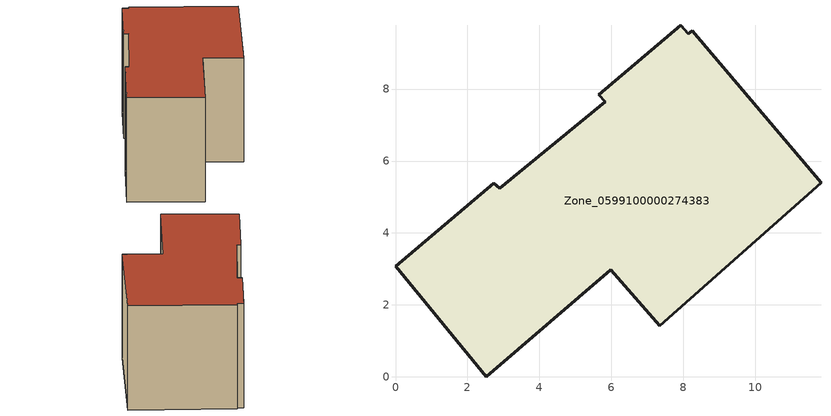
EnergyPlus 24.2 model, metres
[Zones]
Zone_0599100000274383
 floor ground (C_G): 8.14,9.53 8.25,9.62 11.83,5.39 7.35,1.42 5.98,2.98 2.52,0 0,3.07 2.74,5.38 2.89,5.24 5.83,7.64 5.65,7.85 7.93,9.78 z0
 wall outside (C_F): 0,3.07 2.52,0 5.98,2.98 7.35,1.42 11.83,5.39 8.25,9.62 8.14,9.53 7.93,9.78 5.65,7.85 5.83,7.64 2.89,5.24 2.74,5.38 0,3.07 z0:5.86
 roof outside (C_R): 8.25,9.62 8.14,9.53 7.93,9.78 5.65,7.85 5.83,7.64 2.89,5.24 2.74,5.38 0,3.07 2.52,0 5.98,2.98 7.35,1.42 11.83,5.39 z5.86
[BUILDING]
Pand.0599100000274383: North Axis=0; Terrain=City; Loads Convergence Tolerance Value=0.04; Temperature Convergence Tolerance Value=0.4; Solar Distribution=FullExterior; Maximum Number of Warmup Days=25; Minimum Number of Warmup Days=1
[Site:Location]
Rotterdam.The.Hague.AP_ZH_NLD Design_Conditions: Latitude=51.96; Longitude=4.45; Time Zone=1; Elevation=-4.5
[SITE:GROUNDTEMPERATURE:BUILDINGSURFACE]
18, 18, 18, 18, 18, 18, 18, 18, 18, 18, 18, 18
[MATERIAL] Thermal Absorptance=0.9; Solar Absorptance=0.7; Visible Absorptance=0.7
Name | Roughness | Thickness | Conductivity | Density | Specific Heat
G.TC.1946 | MediumSmooth | 0.15 | 1 | 540 | 1210
F.TC.1946 | Rough | 0.3 | 0.857143 | 1920 | 840
R.TC.1946 | MediumRough | 0.2 | 0.909091 | 1500 | 1000
[CONSTRUCTION]
C_G: G.TC.1946
C_F: F.TC.1946
C_R: R.TC.1946
[ZONE]
Zone_0599100000274383: Type=1; Multiplier=1; Ceiling Height=Autocalculate; Volume=Autocalculate; Floor Area=autocalculate; Part of Total Floor Area=Yes
[ZONEINFILTRATION:DESIGNFLOWRATE]
Infil_Zone_0599100000274383: Zone or ZoneList or Space or SpaceList=Zone_0599100000274383; Schedule=AlwaysOn; Design Flow Rate Calculation Method=Flow/Area; Flow Rate per Floor Area=0.003; Constant Term Coefficient=1; Temperature Term Coefficient=0; Velocity Term Coefficient=0; Velocity Squared Term Coefficient=0
[HVACTEMPLATE:ZONE:IDEALLOADSAIRSYSTEM]
Zone_0599100000274383: Maximum Heating Supply Air Temperature=50; Minimum Cooling Supply Air Temperature=13; Maximum Heating Supply Air Humidity Ratio=0.0156; Minimum Cooling Supply Air Humidity Ratio=0.0077; Heating Limit=NoLimit; Cooling Limit=NoLimit; Dehumidification Control Type=ConstantSensibleHeatRatio; Cooling Sensible Heat Ratio=0.7; Dehumidification Setpoint=60; Humidification Control Type=None; Humidification Setpoint=30; Outdoor Air Method=None; Outdoor Air Flow Rate per Person=0.00944; Outdoor Air Flow Rate per Zone Floor Area=0; Outdoor Air Flow Rate per Zone=0; Demand Controlled Ventilation Type=None; Outdoor Air Economizer Type=NoEconomizer; Heat Recovery Type=None; Sensible Heat Recovery Effectiveness=0.7; Latent Heat Recovery Effectiveness=0.65
[ZONECONTROL:THERMOSTAT]
ThermostatControl_Zone_0599100000274383: Zone or ZoneList=Zone_0599100000274383; Control Type Schedule=DualSetpointControlType; Control 1=Thermostat_Zone_0599100000274383; Temperature Difference Between Cutout And Setpoint=0
[THERMOSTATSETPOINT:DUALSETPOINT]
Thermostat_Zone_0599100000274383: Heating Setpoint Temperature Schedule=HeatingSetpoint_Zone_0599100000274383; Cooling Setpoint Temperature Schedule=CoolingSetpoint_Zone_0599100000274383
[SCHEDULE:COMPACT]
HeatingSetpoint_Zone_0599100000274383: Through: 12/31, For: AllDays, Until: 24:00, 21
CoolingSetpoint_Zone_0599100000274383: Through: 12/31, For: AllDays, Until: 24:00, 24
DualSetpointControlType: Through: 12/31, For: AllDays, Until: 24:00, 4
AlwaysOn: Through: 12/31, For: AllDays, Until: 24:00, 1
